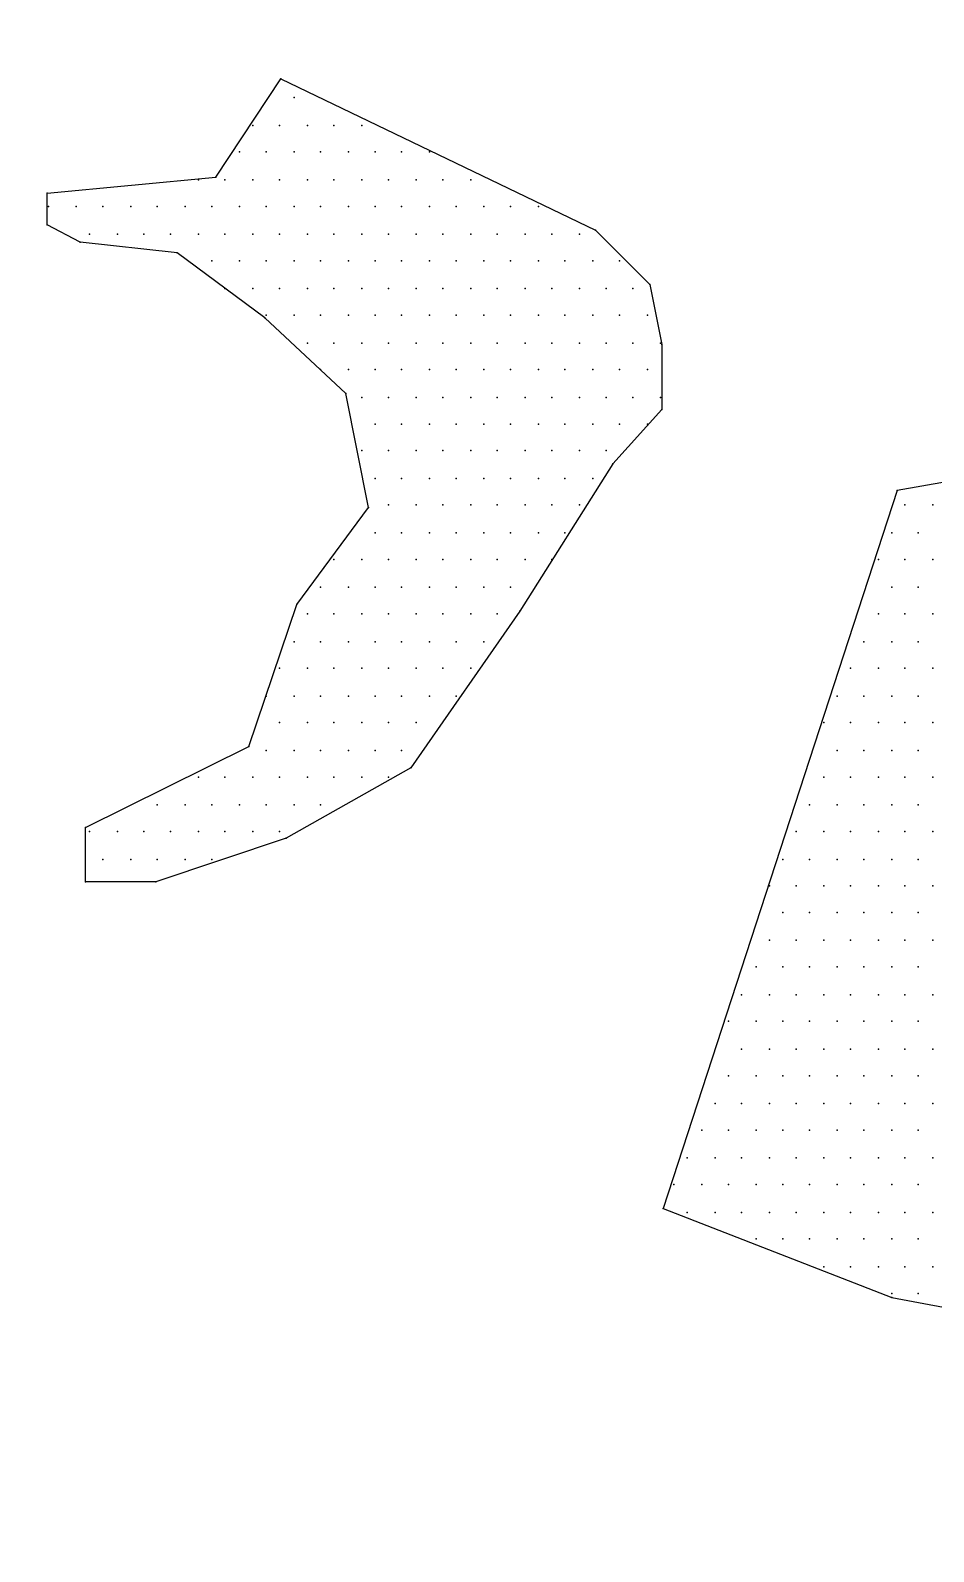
# Model space of a CAD drawing. Extents: x 204392 to 206166, y 706239 to 707835.
# Drawn here: x 204784.08 to 204791.26, y 707749.63 to 707761.73 of the extents above; entities that cross this region are included whole.
import ezdxf

# ---------------------------------------------------------------- set-up
doc = ezdxf.new("R2010")
doc.units = 0
doc.header["$LTSCALE"] = 7
doc.header["$MEASUREMENT"] = 0
doc.layers.add('FNCP001', color=2, linetype='Continuous')
doc.layers.add('KOTERET', color=1, linetype='Continuous')

# ---------------------------------------------------------------- blocks, each defined once
blk = doc.blocks.new('elips')
at = {"layer": 'KOTERET', "color": 1, "linetype": 'Continuous'}
for points in [[(183499.1831, 676929.4187, 0.06433), (183486.4417, 676932.9339, 0.055067), (183475.12, 676933.2717, 0.081051), (183461.7451, 676930.5218, 0.05642), (183453.2737, 676926.1409, 0.170965), (183446.7604, 676918.5457, 0.076819), (183445.7682, 676914.0539, 0.118306), (183447.3569, 676907.2082, 0.129737), (183452.4345, 676901.4391, 0.070189), (183462.3732, 676896.2032, 0.047922), (183469.826, 676894.3083, 0.049022), (183480.4932, 676893.543, 0.072792), (183496.0954, 676896.2454, 0.1248), (183506.3456, 676901.8508, 0.103709), (183511.9774, 676909.8156, 0.036886), (183512.3891, 676911.5627, 0.106536), (183512.1041, 676916.6878, 0.106243), (183507.037, 676924.4255, 0.106919), (183499.1831, 676929.4187)], [(183470.016, 676895.4537, 0.049045), (183480.4615, 676894.7042, 0.072972), (183495.7682, 676897.3644, 0.125195), (183505.5539, 676902.7006, 0.103069), (183510.8901, 676910.222, 0.035565), (183511.2437, 676911.7474, 0.105225), (183511.0009, 676916.3288, 0.105504), (183506.2242, 676923.6021, 0.107235), (183498.7609, 676928.3419, 0.064474), (183486.278, 676931.7833, 0.055181), (183475.1886, 676932.1158, 0.081162), (183462.1621, 676929.4398, 0.05669), (183453.886, 676925.1539, 0.171614), (183447.8425, 676918.1287, 0.076301), (183446.9293, 676914.0117, 0.117637), (183448.3967, 676907.7307, 0.130118), (183453.0995, 676902.3945, 0.070334), (183462.7691, 676897.2958, 0.047983), (183470.016, 676895.4537)]]:
    blk.add_lwpolyline(points, format="xyb", dxfattribs=at)
at = {"layer": 'KOTERET', "color": 2, "linetype": 'Continuous'}
for points in [[(183498.3281, 676925.6131), (183498.5867, 676926.0037)], [(183498.5867, 676926.0037), (183499.8376, 676925.402)], [(183498.6395, 676925.9298), (183498.6395, 676925.9298)], [(183498.4759, 676925.819), (183498.4759, 676925.819)], [(183498.5814, 676925.819), (183498.5814, 676925.819)], [(183498.6923, 676925.819), (183498.6923, 676925.819)], [(183498.7978, 676925.819), (183498.7978, 676925.819)], [(183498.9087, 676925.819), (183498.9087, 676925.819)], [(183498.4231, 676925.7134), (183498.4231, 676925.7134)], [(183498.5286, 676925.7134), (183498.5286, 676925.7134)], [(183498.6395, 676925.7134), (183498.6395, 676925.7134)], [(183498.7451, 676925.7134), (183498.7451, 676925.7134)], [(183498.8559, 676925.7134), (183498.8559, 676925.7134)], [(183498.9615, 676925.7134), (183498.9615, 676925.7134)], [(183499.067, 676925.7134), (183499.067, 676925.7134)], [(183499.1779, 676925.7134), (183499.1779, 676925.7134)], [(183497.6578, 676925.5498), (183498.3281, 676925.6131)], [(183498.2595, 676925.6026), (183498.2595, 676925.6026)], [(183498.365, 676925.6026), (183498.365, 676925.6026)], [(183498.4759, 676925.6026), (183498.4759, 676925.6026)], [(183498.5814, 676925.6026), (183498.5814, 676925.6026)], [(183498.6923, 676925.6026), (183498.6923, 676925.6026)], [(183498.7978, 676925.6026), (183498.7978, 676925.6026)], [(183498.9087, 676925.6026), (183498.9087, 676925.6026)], [(183499.0142, 676925.6026), (183499.0142, 676925.6026)], [(183499.1251, 676925.6026), (183499.1251, 676925.6026)], [(183499.2306, 676925.6026), (183499.2306, 676925.6026)], [(183499.3415, 676925.6026), (183499.3415, 676925.6026)], [(183497.6578, 676925.4231), (183497.6578, 676925.5498)], [(183497.663, 676925.497), (183497.663, 676925.497)], [(183497.7739, 676925.497), (183497.7739, 676925.497)], [(183497.8794, 676925.497), (183497.8794, 676925.497)], [(183497.9903, 676925.497), (183497.9903, 676925.497)], [(183498.0958, 676925.497), (183498.0958, 676925.497)], [(183498.2067, 676925.497), (183498.2067, 676925.497)], [(183498.3122, 676925.497), (183498.3122, 676925.497)], [(183498.4231, 676925.497), (183498.4231, 676925.497)], [(183498.5286, 676925.497), (183498.5286, 676925.497)], [(183498.6395, 676925.497), (183498.6395, 676925.497)], [(183498.7451, 676925.497), (183498.7451, 676925.497)], [(183498.8559, 676925.497), (183498.8559, 676925.497)], [(183498.9615, 676925.497), (183498.9615, 676925.497)], [(183499.067, 676925.497), (183499.067, 676925.497)], [(183499.1779, 676925.497), (183499.1779, 676925.497)], [(183499.2834, 676925.497), (183499.2834, 676925.497)], [(183499.3943, 676925.497), (183499.3943, 676925.497)], [(183499.4998, 676925.497), (183499.4998, 676925.497)], [(183499.6107, 676925.497), (183499.6107, 676925.497)], [(183497.7897, 676925.3545), (183497.6578, 676925.4231)], [(183498.175, 676925.3123), (183497.7897, 676925.3545)], [(183497.8267, 676925.3862), (183497.8267, 676925.3862)], [(183497.9375, 676925.3862), (183497.9375, 676925.3862)], [(183498.0431, 676925.3862), (183498.0431, 676925.3862)], [(183498.1486, 676925.3862), (183498.1486, 676925.3862)], [(183498.2595, 676925.3862), (183498.2595, 676925.3862)], [(183498.365, 676925.3862), (183498.365, 676925.3862)], [(183498.4759, 676925.3862), (183498.4759, 676925.3862)], [(183498.5814, 676925.3862), (183498.5814, 676925.3862)], [(183498.6923, 676925.3862), (183498.6923, 676925.3862)], [(183498.7978, 676925.3862), (183498.7978, 676925.3862)], [(183498.9087, 676925.3862), (183498.9087, 676925.3862)], [(183499.0142, 676925.3862), (183499.0142, 676925.3862)], [(183499.1251, 676925.3862), (183499.1251, 676925.3862)], [(183499.2306, 676925.3862), (183499.2306, 676925.3862)], [(183499.3415, 676925.3862), (183499.3415, 676925.3862)], [(183499.447, 676925.3862), (183499.447, 676925.3862)], [(183499.5579, 676925.3862), (183499.5579, 676925.3862)], [(183499.6635, 676925.3862), (183499.6635, 676925.3862)], [(183499.7743, 676925.3862), (183499.7743, 676925.3862)], [(183499.8376, 676925.402), (183500.054, 676925.1856)], [(183498.5234, 676925.0536), (183498.175, 676925.3123)], [(183498.3122, 676925.2806), (183498.3122, 676925.2806)], [(183498.4231, 676925.2806), (183498.4231, 676925.2806)], [(183498.5286, 676925.2806), (183498.5286, 676925.2806)], [(183498.6395, 676925.2806), (183498.6395, 676925.2806)], [(183498.7451, 676925.2806), (183498.7451, 676925.2806)], [(183498.8559, 676925.2806), (183498.8559, 676925.2806)], [(183498.9615, 676925.2806), (183498.9615, 676925.2806)], [(183499.067, 676925.2806), (183499.067, 676925.2806)], [(183499.1779, 676925.2806), (183499.1779, 676925.2806)], [(183499.2834, 676925.2806), (183499.2834, 676925.2806)], [(183499.3943, 676925.2806), (183499.3943, 676925.2806)], [(183499.4998, 676925.2806), (183499.4998, 676925.2806)], [(183499.6107, 676925.2806), (183499.6107, 676925.2806)], [(183499.7162, 676925.2806), (183499.7162, 676925.2806)], [(183499.8271, 676925.2806), (183499.8271, 676925.2806)], [(183499.9326, 676925.2806), (183499.9326, 676925.2806)], [(183498.365, 676925.1698), (183498.365, 676925.1698)], [(183498.4759, 676925.1698), (183498.4759, 676925.1698)], [(183498.5814, 676925.1698), (183498.5814, 676925.1698)], [(183498.6923, 676925.1698), (183498.6923, 676925.1698)], [(183498.7978, 676925.1698), (183498.7978, 676925.1698)], [(183498.9087, 676925.1698), (183498.9087, 676925.1698)], [(183499.0142, 676925.1698), (183499.0142, 676925.1698)], [(183499.1251, 676925.1698), (183499.1251, 676925.1698)], [(183499.2306, 676925.1698), (183499.2306, 676925.1698)], [(183499.3415, 676925.1698), (183499.3415, 676925.1698)], [(183499.447, 676925.1698), (183499.447, 676925.1698)], [(183499.5579, 676925.1698), (183499.5579, 676925.1698)], [(183499.6635, 676925.1698), (183499.6635, 676925.1698)], [(183499.7743, 676925.1698), (183499.7743, 676925.1698)], [(183499.8799, 676925.1698), (183499.8799, 676925.1698)], [(183499.9854, 676925.1698), (183499.9854, 676925.1698)], [(183500.054, 676925.1856), (183500.1015, 676924.9481)], [(183498.8453, 676924.7528), (183498.5234, 676925.0536)], [(183498.5286, 676925.0642), (183498.5286, 676925.0642)], [(183498.6395, 676925.0642), (183498.6395, 676925.0642)], [(183498.7451, 676925.0642), (183498.7451, 676925.0642)], [(183498.8559, 676925.0642), (183498.8559, 676925.0642)], [(183498.9615, 676925.0642), (183498.9615, 676925.0642)], [(183499.067, 676925.0642), (183499.067, 676925.0642)], [(183499.1779, 676925.0642), (183499.1779, 676925.0642)], [(183499.2834, 676925.0642), (183499.2834, 676925.0642)], [(183499.3943, 676925.0642), (183499.3943, 676925.0642)], [(183499.4998, 676925.0642), (183499.4998, 676925.0642)], [(183499.6107, 676925.0642), (183499.6107, 676925.0642)], [(183499.7162, 676925.0642), (183499.7162, 676925.0642)], [(183499.8271, 676925.0642), (183499.8271, 676925.0642)], [(183499.9326, 676925.0642), (183499.9326, 676925.0642)], [(183500.0435, 676925.0642), (183500.0435, 676925.0642)], [(183498.6923, 676924.9534), (183498.6923, 676924.9534)], [(183498.7978, 676924.9534), (183498.7978, 676924.9534)], [(183498.9087, 676924.9534), (183498.9087, 676924.9534)], [(183499.0142, 676924.9534), (183499.0142, 676924.9534)], [(183499.1251, 676924.9534), (183499.1251, 676924.9534)], [(183499.2306, 676924.9534), (183499.2306, 676924.9534)], [(183499.3415, 676924.9534), (183499.3415, 676924.9534)], [(183499.447, 676924.9534), (183499.447, 676924.9534)], [(183499.5579, 676924.9534), (183499.5579, 676924.9534)], [(183499.6635, 676924.9534), (183499.6635, 676924.9534)], [(183499.7743, 676924.9534), (183499.7743, 676924.9534)], [(183499.8799, 676924.9534), (183499.8799, 676924.9534)], [(183499.9854, 676924.9534), (183499.9854, 676924.9534)], [(183500.0963, 676924.9534), (183500.0963, 676924.9534)], [(183500.1015, 676924.9481), (183500.1015, 676924.6894)], [(183498.7451, 676924.8478), (183498.7451, 676924.8478)], [(183498.8559, 676924.8478), (183498.8559, 676924.8478)], [(183498.9615, 676924.8478), (183498.9615, 676924.8478)], [(183499.067, 676924.8478), (183499.067, 676924.8478)], [(183499.1779, 676924.8478), (183499.1779, 676924.8478)], [(183499.2834, 676924.8478), (183499.2834, 676924.8478)], [(183499.3943, 676924.8478), (183499.3943, 676924.8478)], [(183499.4998, 676924.8478), (183499.4998, 676924.8478)], [(183499.6107, 676924.8478), (183499.6107, 676924.8478)], [(183499.7162, 676924.8478), (183499.7162, 676924.8478)], [(183499.8271, 676924.8478), (183499.8271, 676924.8478)], [(183499.9326, 676924.8478), (183499.9326, 676924.8478)], [(183500.0435, 676924.8478), (183500.0435, 676924.8478)], [(183498.9351, 676924.2989), (183498.8453, 676924.7528)], [(183498.9087, 676924.7369), (183498.9087, 676924.7369)], [(183499.0142, 676924.7369), (183499.0142, 676924.7369)], [(183499.1251, 676924.7369), (183499.1251, 676924.7369)], [(183499.2306, 676924.7369), (183499.2306, 676924.7369)], [(183499.3415, 676924.7369), (183499.3415, 676924.7369)], [(183499.447, 676924.7369), (183499.447, 676924.7369)], [(183499.5579, 676924.7369), (183499.5579, 676924.7369)], [(183499.6635, 676924.7369), (183499.6635, 676924.7369)], [(183499.7743, 676924.7369), (183499.7743, 676924.7369)], [(183499.8799, 676924.7369), (183499.8799, 676924.7369)], [(183500.1015, 676924.6894), (183499.9062, 676924.473)], [(183499.9854, 676924.7369), (183499.9854, 676924.7369)], [(183500.0963, 676924.7369), (183500.0963, 676924.7369)], [(183498.9615, 676924.6314), (183498.9615, 676924.6314)], [(183499.067, 676924.6314), (183499.067, 676924.6314)], [(183499.1779, 676924.6314), (183499.1779, 676924.6314)], [(183499.2834, 676924.6314), (183499.2834, 676924.6314)], [(183499.3943, 676924.6314), (183499.3943, 676924.6314)], [(183499.4998, 676924.6314), (183499.4998, 676924.6314)], [(183499.6107, 676924.6314), (183499.6107, 676924.6314)], [(183499.7162, 676924.6314), (183499.7162, 676924.6314)], [(183499.8271, 676924.6314), (183499.8271, 676924.6314)], [(183499.9326, 676924.6314), (183499.9326, 676924.6314)], [(183500.0435, 676924.6314), (183500.0435, 676924.6314)], [(183502.2128, 676924.5733), (183501.0358, 676924.3675)], [(183498.9087, 676924.5258), (183498.9087, 676924.5258)], [(183499.0142, 676924.5258), (183499.0142, 676924.5258)], [(183499.1251, 676924.5258), (183499.1251, 676924.5258)], [(183499.2306, 676924.5258), (183499.2306, 676924.5258)], [(183499.3415, 676924.5258), (183499.3415, 676924.5258)], [(183499.447, 676924.5258), (183499.447, 676924.5258)], [(183499.5579, 676924.5258), (183499.5579, 676924.5258)], [(183499.6635, 676924.5258), (183499.6635, 676924.5258)], [(183499.7743, 676924.5258), (183499.7743, 676924.5258)], [(183499.8799, 676924.5258), (183499.8799, 676924.5258)], [(183499.9062, 676924.473), (183499.5368, 676923.8872)], [(183498.9615, 676924.415), (183498.9615, 676924.415)], [(183499.067, 676924.415), (183499.067, 676924.415)], [(183499.1779, 676924.415), (183499.1779, 676924.415)], [(183499.2834, 676924.415), (183499.2834, 676924.415)], [(183499.3943, 676924.415), (183499.3943, 676924.415)], [(183499.4998, 676924.415), (183499.4998, 676924.415)], [(183499.6107, 676924.415), (183499.6107, 676924.415)], [(183499.7162, 676924.415), (183499.7162, 676924.415)], [(183499.8271, 676924.415), (183499.8271, 676924.415)], [(183501.0358, 676924.3675), (183500.1068, 676921.512)], [(183498.65, 676923.9136), (183498.9351, 676924.2989)], [(183499.0142, 676924.3094), (183499.0142, 676924.3094)], [(183499.1251, 676924.3094), (183499.1251, 676924.3094)], [(183499.2306, 676924.3094), (183499.2306, 676924.3094)], [(183499.3415, 676924.3094), (183499.3415, 676924.3094)], [(183499.447, 676924.3094), (183499.447, 676924.3094)], [(183499.5579, 676924.3094), (183499.5579, 676924.3094)], [(183499.6635, 676924.3094), (183499.6635, 676924.3094)], [(183499.7743, 676924.3094), (183499.7743, 676924.3094)], [(183501.0674, 676924.3094), (183501.0674, 676924.3094)], [(183501.1783, 676924.3094), (183501.1783, 676924.3094)], [(183498.9615, 676924.1986), (183498.9615, 676924.1986)], [(183499.067, 676924.1986), (183499.067, 676924.1986)], [(183499.1779, 676924.1986), (183499.1779, 676924.1986)], [(183499.2834, 676924.1986), (183499.2834, 676924.1986)], [(183499.3943, 676924.1986), (183499.3943, 676924.1986)], [(183499.4998, 676924.1986), (183499.4998, 676924.1986)], [(183499.6107, 676924.1986), (183499.6107, 676924.1986)], [(183499.7162, 676924.1986), (183499.7162, 676924.1986)], [(183501.0147, 676924.1986), (183501.0147, 676924.1986)], [(183501.1202, 676924.1986), (183501.1202, 676924.1986)], [(183498.7978, 676924.093), (183498.7978, 676924.093)], [(183498.9087, 676924.093), (183498.9087, 676924.093)], [(183499.0142, 676924.093), (183499.0142, 676924.093)], [(183499.1251, 676924.093), (183499.1251, 676924.093)], [(183499.2306, 676924.093), (183499.2306, 676924.093)], [(183499.3415, 676924.093), (183499.3415, 676924.093)], [(183499.447, 676924.093), (183499.447, 676924.093)], [(183499.5579, 676924.093), (183499.5579, 676924.093)], [(183499.6635, 676924.093), (183499.6635, 676924.093)], [(183500.9619, 676924.093), (183500.9619, 676924.093)], [(183501.0674, 676924.093), (183501.0674, 676924.093)], [(183501.1783, 676924.093), (183501.1783, 676924.093)], [(183498.7451, 676923.9822), (183498.7451, 676923.9822)], [(183498.8559, 676923.9822), (183498.8559, 676923.9822)], [(183498.9615, 676923.9822), (183498.9615, 676923.9822)], [(183499.067, 676923.9822), (183499.067, 676923.9822)], [(183499.1779, 676923.9822), (183499.1779, 676923.9822)], [(183499.2834, 676923.9822), (183499.2834, 676923.9822)], [(183499.3943, 676923.9822), (183499.3943, 676923.9822)], [(183499.4998, 676923.9822), (183499.4998, 676923.9822)], [(183501.0147, 676923.9822), (183501.0147, 676923.9822)], [(183501.1202, 676923.9822), (183501.1202, 676923.9822)], [(183498.46, 676923.3488), (183498.65, 676923.9136)], [(183498.6923, 676923.8766), (183498.6923, 676923.8766)], [(183498.7978, 676923.8766), (183498.7978, 676923.8766)], [(183498.9087, 676923.8766), (183498.9087, 676923.8766)], [(183499.0142, 676923.8766), (183499.0142, 676923.8766)], [(183499.5368, 676923.8872), (183499.104, 676923.2643)], [(183499.1251, 676923.8766), (183499.1251, 676923.8766)], [(183499.2306, 676923.8766), (183499.2306, 676923.8766)], [(183499.3415, 676923.8766), (183499.3415, 676923.8766)], [(183499.447, 676923.8766), (183499.447, 676923.8766)], [(183500.9619, 676923.8766), (183500.9619, 676923.8766)], [(183501.0674, 676923.8766), (183501.0674, 676923.8766)], [(183501.1783, 676923.8766), (183501.1783, 676923.8766)], [(183498.6395, 676923.7658), (183498.6395, 676923.7658)], [(183498.7451, 676923.7658), (183498.7451, 676923.7658)], [(183498.8559, 676923.7658), (183498.8559, 676923.7658)], [(183498.9615, 676923.7658), (183498.9615, 676923.7658)], [(183499.067, 676923.7658), (183499.067, 676923.7658)], [(183499.1779, 676923.7658), (183499.1779, 676923.7658)], [(183499.2834, 676923.7658), (183499.2834, 676923.7658)], [(183499.3943, 676923.7658), (183499.3943, 676923.7658)], [(183500.9038, 676923.7658), (183500.9038, 676923.7658)], [(183501.0147, 676923.7658), (183501.0147, 676923.7658)], [(183501.1202, 676923.7658), (183501.1202, 676923.7658)], [(183498.5814, 676923.6602), (183498.5814, 676923.6602)], [(183498.6923, 676923.6602), (183498.6923, 676923.6602)], [(183498.7978, 676923.6602), (183498.7978, 676923.6602)], [(183498.9087, 676923.6602), (183498.9087, 676923.6602)], [(183499.0142, 676923.6602), (183499.0142, 676923.6602)], [(183499.1251, 676923.6602), (183499.1251, 676923.6602)], [(183499.2306, 676923.6602), (183499.2306, 676923.6602)], [(183499.3415, 676923.6602), (183499.3415, 676923.6602)], [(183500.851, 676923.6602), (183500.851, 676923.6602)], [(183500.9619, 676923.6602), (183500.9619, 676923.6602)], [(183501.0674, 676923.6602), (183501.0674, 676923.6602)], [(183501.1783, 676923.6602), (183501.1783, 676923.6602)], [(183498.5286, 676923.5494), (183498.5286, 676923.5494)], [(183498.6395, 676923.5494), (183498.6395, 676923.5494)], [(183498.7451, 676923.5494), (183498.7451, 676923.5494)], [(183498.8559, 676923.5494), (183498.8559, 676923.5494)], [(183498.9615, 676923.5494), (183498.9615, 676923.5494)], [(183499.067, 676923.5494), (183499.067, 676923.5494)], [(183499.1779, 676923.5494), (183499.1779, 676923.5494)], [(183499.2834, 676923.5494), (183499.2834, 676923.5494)], [(183500.7983, 676923.5494), (183500.7983, 676923.5494)], [(183500.9038, 676923.5494), (183500.9038, 676923.5494)], [(183501.0147, 676923.5494), (183501.0147, 676923.5494)], [(183501.1202, 676923.5494), (183501.1202, 676923.5494)], [(183498.5814, 676923.4438), (183498.5814, 676923.4438)], [(183498.6923, 676923.4438), (183498.6923, 676923.4438)], [(183498.7978, 676923.4438), (183498.7978, 676923.4438)], [(183498.9087, 676923.4438), (183498.9087, 676923.4438)], [(183499.0142, 676923.4438), (183499.0142, 676923.4438)], [(183499.1251, 676923.4438), (183499.1251, 676923.4438)], [(183500.7455, 676923.4438), (183500.7455, 676923.4438)], [(183500.851, 676923.4438), (183500.851, 676923.4438)], [(183500.9619, 676923.4438), (183500.9619, 676923.4438)], [(183501.0674, 676923.4438), (183501.0674, 676923.4438)], [(183501.1783, 676923.4438), (183501.1783, 676923.4438)], [(183497.8108, 676923.0268), (183498.46, 676923.3488)], [(183498.5286, 676923.333), (183498.5286, 676923.333)], [(183498.6395, 676923.333), (183498.6395, 676923.333)], [(183498.7451, 676923.333), (183498.7451, 676923.333)], [(183498.8559, 676923.333), (183498.8559, 676923.333)], [(183498.9615, 676923.333), (183498.9615, 676923.333)], [(183499.067, 676923.333), (183499.067, 676923.333)], [(183500.7983, 676923.333), (183500.7983, 676923.333)], [(183500.9038, 676923.333), (183500.9038, 676923.333)], [(183501.0147, 676923.333), (183501.0147, 676923.333)], [(183501.1202, 676923.333), (183501.1202, 676923.333)], [(183499.104, 676923.2643), (183498.6078, 676922.9846)], [(183498.2595, 676923.2274), (183498.2595, 676923.2274)], [(183498.365, 676923.2274), (183498.365, 676923.2274)], [(183498.4759, 676923.2274), (183498.4759, 676923.2274)], [(183498.5814, 676923.2274), (183498.5814, 676923.2274)], [(183498.6923, 676923.2274), (183498.6923, 676923.2274)], [(183498.7978, 676923.2274), (183498.7978, 676923.2274)], [(183498.9087, 676923.2274), (183498.9087, 676923.2274)], [(183499.0142, 676923.2274), (183499.0142, 676923.2274)], [(183500.7455, 676923.2274), (183500.7455, 676923.2274)], [(183500.851, 676923.2274), (183500.851, 676923.2274)], [(183500.9619, 676923.2274), (183500.9619, 676923.2274)], [(183501.0674, 676923.2274), (183501.0674, 676923.2274)], [(183501.1783, 676923.2274), (183501.1783, 676923.2274)], [(183498.0958, 676923.1166), (183498.0958, 676923.1166)], [(183498.2067, 676923.1166), (183498.2067, 676923.1166)], [(183498.3122, 676923.1166), (183498.3122, 676923.1166)], [(183498.4231, 676923.1166), (183498.4231, 676923.1166)], [(183498.5286, 676923.1166), (183498.5286, 676923.1166)], [(183498.6395, 676923.1166), (183498.6395, 676923.1166)], [(183498.7451, 676923.1166), (183498.7451, 676923.1166)], [(183500.6874, 676923.1166), (183500.6874, 676923.1166)], [(183500.7983, 676923.1166), (183500.7983, 676923.1166)], [(183500.9038, 676923.1166), (183500.9038, 676923.1166)], [(183501.0147, 676923.1166), (183501.0147, 676923.1166)], [(183501.1202, 676923.1166), (183501.1202, 676923.1166)], [(183497.8108, 676922.8104), (183497.8108, 676923.0268)], [(183497.8267, 676923.011), (183497.8267, 676923.011)], [(183497.9375, 676923.011), (183497.9375, 676923.011)], [(183498.0431, 676923.011), (183498.0431, 676923.011)], [(183498.1486, 676923.011), (183498.1486, 676923.011)], [(183498.2595, 676923.011), (183498.2595, 676923.011)], [(183498.365, 676923.011), (183498.365, 676923.011)], [(183498.4759, 676923.011), (183498.4759, 676923.011)], [(183498.5814, 676923.011), (183498.5814, 676923.011)], [(183500.6346, 676923.011), (183500.6346, 676923.011)], [(183500.7455, 676923.011), (183500.7455, 676923.011)], [(183500.851, 676923.011), (183500.851, 676923.011)], [(183500.9619, 676923.011), (183500.9619, 676923.011)], [(183501.0674, 676923.011), (183501.0674, 676923.011)], [(183501.1783, 676923.011), (183501.1783, 676923.011)], [(183498.6078, 676922.9846), (183498.0906, 676922.8104)], [(183497.8794, 676922.9001), (183497.8794, 676922.9001)], [(183497.9903, 676922.9001), (183497.9903, 676922.9001)], [(183498.0958, 676922.9001), (183498.0958, 676922.9001)], [(183498.2067, 676922.9001), (183498.2067, 676922.9001)], [(183498.3122, 676922.9001), (183498.3122, 676922.9001)], [(183500.5819, 676922.9001), (183500.5819, 676922.9001)], [(183500.6874, 676922.9001), (183500.6874, 676922.9001)], [(183500.7983, 676922.9001), (183500.7983, 676922.9001)], [(183500.9038, 676922.9001), (183500.9038, 676922.9001)], [(183501.0147, 676922.9001), (183501.0147, 676922.9001)], [(183501.1202, 676922.9001), (183501.1202, 676922.9001)], [(183498.0906, 676922.8104), (183497.8108, 676922.8104)], [(183500.5291, 676922.7946), (183500.5291, 676922.7946)], [(183500.6346, 676922.7946), (183500.6346, 676922.7946)], [(183500.7455, 676922.7946), (183500.7455, 676922.7946)], [(183500.851, 676922.7946), (183500.851, 676922.7946)], [(183500.9619, 676922.7946), (183500.9619, 676922.7946)], [(183501.0674, 676922.7946), (183501.0674, 676922.7946)], [(183501.1783, 676922.7946), (183501.1783, 676922.7946)], [(183500.5819, 676922.689), (183500.5819, 676922.689)], [(183500.6874, 676922.689), (183500.6874, 676922.689)], [(183500.7983, 676922.689), (183500.7983, 676922.689)], [(183500.9038, 676922.689), (183500.9038, 676922.689)], [(183501.0147, 676922.689), (183501.0147, 676922.689)], [(183501.1202, 676922.689), (183501.1202, 676922.689)], [(183500.5291, 676922.5782), (183500.5291, 676922.5782)], [(183500.6346, 676922.5782), (183500.6346, 676922.5782)], [(183500.7455, 676922.5782), (183500.7455, 676922.5782)], [(183500.851, 676922.5782), (183500.851, 676922.5782)], [(183500.9619, 676922.5782), (183500.9619, 676922.5782)], [(183501.0674, 676922.5782), (183501.0674, 676922.5782)], [(183501.1783, 676922.5782), (183501.1783, 676922.5782)], [(183500.4763, 676922.4726), (183500.4763, 676922.4726)], [(183500.5819, 676922.4726), (183500.5819, 676922.4726)], [(183500.6874, 676922.4726), (183500.6874, 676922.4726)], [(183500.7983, 676922.4726), (183500.7983, 676922.4726)], [(183500.9038, 676922.4726), (183500.9038, 676922.4726)], [(183501.0147, 676922.4726), (183501.0147, 676922.4726)], [(183501.1202, 676922.4726), (183501.1202, 676922.4726)], [(183500.4182, 676922.3618), (183500.4182, 676922.3618)], [(183500.5291, 676922.3618), (183500.5291, 676922.3618)], [(183500.6346, 676922.3618), (183500.6346, 676922.3618)], [(183500.7455, 676922.3618), (183500.7455, 676922.3618)], [(183500.851, 676922.3618), (183500.851, 676922.3618)], [(183500.9619, 676922.3618), (183500.9619, 676922.3618)], [(183501.0674, 676922.3618), (183501.0674, 676922.3618)], [(183501.1783, 676922.3618), (183501.1783, 676922.3618)], [(183500.3654, 676922.2562), (183500.3654, 676922.2562)], [(183500.4763, 676922.2562), (183500.4763, 676922.2562)], [(183500.5819, 676922.2562), (183500.5819, 676922.2562)], [(183500.6874, 676922.2562), (183500.6874, 676922.2562)], [(183500.7983, 676922.2562), (183500.7983, 676922.2562)], [(183500.9038, 676922.2562), (183500.9038, 676922.2562)], [(183501.0147, 676922.2562), (183501.0147, 676922.2562)], [(183501.1202, 676922.2562), (183501.1202, 676922.2562)], [(183500.4182, 676922.1454), (183500.4182, 676922.1454)], [(183500.5291, 676922.1454), (183500.5291, 676922.1454)], [(183500.6346, 676922.1454), (183500.6346, 676922.1454)], [(183500.7455, 676922.1454), (183500.7455, 676922.1454)], [(183500.851, 676922.1454), (183500.851, 676922.1454)], [(183500.9619, 676922.1454), (183500.9619, 676922.1454)], [(183501.0674, 676922.1454), (183501.0674, 676922.1454)], [(183501.1783, 676922.1454), (183501.1783, 676922.1454)], [(183500.3654, 676922.0398), (183500.3654, 676922.0398)], [(183500.4763, 676922.0398), (183500.4763, 676922.0398)], [(183500.5819, 676922.0398), (183500.5819, 676922.0398)], [(183500.6874, 676922.0398), (183500.6874, 676922.0398)], [(183500.7983, 676922.0398), (183500.7983, 676922.0398)], [(183500.9038, 676922.0398), (183500.9038, 676922.0398)], [(183501.0147, 676922.0398), (183501.0147, 676922.0398)], [(183501.1202, 676922.0398), (183501.1202, 676922.0398)], [(183500.3127, 676921.929), (183500.3127, 676921.929)], [(183500.4182, 676921.929), (183500.4182, 676921.929)], [(183500.5291, 676921.929), (183500.5291, 676921.929)], [(183500.6346, 676921.929), (183500.6346, 676921.929)], [(183500.7455, 676921.929), (183500.7455, 676921.929)], [(183500.851, 676921.929), (183500.851, 676921.929)], [(183500.9619, 676921.929), (183500.9619, 676921.929)], [(183501.0674, 676921.929), (183501.0674, 676921.929)], [(183501.1783, 676921.929), (183501.1783, 676921.929)], [(183500.2599, 676921.8234), (183500.2599, 676921.8234)], [(183500.3654, 676921.8234), (183500.3654, 676921.8234)], [(183500.4763, 676921.8234), (183500.4763, 676921.8234)], [(183500.5819, 676921.8234), (183500.5819, 676921.8234)], [(183500.6874, 676921.8234), (183500.6874, 676921.8234)], [(183500.7983, 676921.8234), (183500.7983, 676921.8234)], [(183500.9038, 676921.8234), (183500.9038, 676921.8234)], [(183501.0147, 676921.8234), (183501.0147, 676921.8234)], [(183501.1202, 676921.8234), (183501.1202, 676921.8234)], [(183500.2018, 676921.7126), (183500.2018, 676921.7126)], [(183500.3127, 676921.7126), (183500.3127, 676921.7126)], [(183500.4182, 676921.7126), (183500.4182, 676921.7126)], [(183500.5291, 676921.7126), (183500.5291, 676921.7126)], [(183500.6346, 676921.7126), (183500.6346, 676921.7126)], [(183500.7455, 676921.7126), (183500.7455, 676921.7126)], [(183500.851, 676921.7126), (183500.851, 676921.7126)], [(183500.9619, 676921.7126), (183500.9619, 676921.7126)], [(183501.0674, 676921.7126), (183501.0674, 676921.7126)], [(183501.1783, 676921.7126), (183501.1783, 676921.7126)], [(183500.149, 676921.607), (183500.149, 676921.607)], [(183500.2599, 676921.607), (183500.2599, 676921.607)], [(183500.3654, 676921.607), (183500.3654, 676921.607)], [(183500.4763, 676921.607), (183500.4763, 676921.607)], [(183500.5819, 676921.607), (183500.5819, 676921.607)], [(183500.6874, 676921.607), (183500.6874, 676921.607)], [(183500.7983, 676921.607), (183500.7983, 676921.607)], [(183500.9038, 676921.607), (183500.9038, 676921.607)], [(183501.0147, 676921.607), (183501.0147, 676921.607)], [(183501.1202, 676921.607), (183501.1202, 676921.607)], [(183500.1068, 676921.512), (183501.0147, 676921.1584)], [(183500.2018, 676921.4962), (183500.2018, 676921.4962)], [(183500.3127, 676921.4962), (183500.3127, 676921.4962)], [(183500.4182, 676921.4962), (183500.4182, 676921.4962)], [(183500.5291, 676921.4962), (183500.5291, 676921.4962)], [(183500.6346, 676921.4962), (183500.6346, 676921.4962)], [(183500.7455, 676921.4962), (183500.7455, 676921.4962)], [(183500.851, 676921.4962), (183500.851, 676921.4962)], [(183500.9619, 676921.4962), (183500.9619, 676921.4962)], [(183501.0674, 676921.4962), (183501.0674, 676921.4962)], [(183501.1783, 676921.4962), (183501.1783, 676921.4962)], [(183500.4763, 676921.3906), (183500.4763, 676921.3906)], [(183500.5819, 676921.3906), (183500.5819, 676921.3906)], [(183500.6874, 676921.3906), (183500.6874, 676921.3906)], [(183500.7983, 676921.3906), (183500.7983, 676921.3906)], [(183500.9038, 676921.3906), (183500.9038, 676921.3906)], [(183501.0147, 676921.3906), (183501.0147, 676921.3906)], [(183501.1202, 676921.3906), (183501.1202, 676921.3906)], [(183500.7455, 676921.2798), (183500.7455, 676921.2798)], [(183500.851, 676921.2798), (183500.851, 676921.2798)], [(183500.9619, 676921.2798), (183500.9619, 676921.2798)], [(183501.0674, 676921.2798), (183501.0674, 676921.2798)], [(183501.1783, 676921.2798), (183501.1783, 676921.2798)], [(183501.0147, 676921.1742), (183501.0147, 676921.1742)], [(183501.1202, 676921.1742), (183501.1202, 676921.1742)], [(183501.0147, 676921.1584), (183501.6586, 676921.037)]]:
    blk.add_lwpolyline(points, dxfattribs=at)
at = {"layer": 'KOTERET', "color": 1}
for p in [(183498.5867, 676926.0037), (183498.5867, 676926.0037), (183498.6395, 676925.9298), (183498.6395, 676925.9298), (183498.4759, 676925.819), (183498.4759, 676925.819), (183498.5814, 676925.819), (183498.5814, 676925.819), (183498.6923, 676925.819), (183498.6923, 676925.819), (183498.7978, 676925.819), (183498.7978, 676925.819), (183498.9087, 676925.819), (183498.9087, 676925.819), (183498.4231, 676925.7134), (183498.4231, 676925.7134), (183498.5286, 676925.7134), (183498.5286, 676925.7134), (183498.6395, 676925.7134), (183498.6395, 676925.7134), (183498.7451, 676925.7134), (183498.7451, 676925.7134), (183498.8559, 676925.7134), (183498.8559, 676925.7134), (183498.9615, 676925.7134), (183498.9615, 676925.7134), (183499.067, 676925.7134), (183499.067, 676925.7134), (183499.1779, 676925.7134), (183499.1779, 676925.7134), (183498.2595, 676925.6026), (183498.2595, 676925.6026), (183498.3281, 676925.6131), (183498.3281, 676925.6131), (183498.365, 676925.6026), (183498.365, 676925.6026), (183498.4759, 676925.6026), (183498.4759, 676925.6026), (183498.5814, 676925.6026), (183498.5814, 676925.6026), (183498.6923, 676925.6026), (183498.6923, 676925.6026), (183498.7978, 676925.6026), (183498.7978, 676925.6026), (183498.9087, 676925.6026), (183498.9087, 676925.6026), (183499.0142, 676925.6026), (183499.0142, 676925.6026), (183499.1251, 676925.6026), (183499.1251, 676925.6026), (183499.2306, 676925.6026), (183499.2306, 676925.6026), (183499.3415, 676925.6026), (183499.3415, 676925.6026), (183497.6578, 676925.5498), (183497.6578, 676925.5498), (183497.663, 676925.497), (183497.663, 676925.497), (183497.7739, 676925.497), (183497.7739, 676925.497), (183497.8794, 676925.497), (183497.8794, 676925.497), (183497.9903, 676925.497), (183497.9903, 676925.497), (183498.0958, 676925.497), (183498.0958, 676925.497), (183498.2067, 676925.497), (183498.2067, 676925.497), (183498.3122, 676925.497), (183498.3122, 676925.497), (183498.4231, 676925.497), (183498.4231, 676925.497), (183498.5286, 676925.497), (183498.5286, 676925.497), (183498.6395, 676925.497), (183498.6395, 676925.497), (183498.7451, 676925.497), (183498.7451, 676925.497), (183498.8559, 676925.497), (183498.8559, 676925.497), (183498.9615, 676925.497), (183498.9615, 676925.497), (183499.067, 676925.497), (183499.067, 676925.497), (183499.1779, 676925.497), (183499.1779, 676925.497), (183499.2834, 676925.497), (183499.2834, 676925.497), (183499.3943, 676925.497), (183499.3943, 676925.497), (183499.4998, 676925.497), (183499.4998, 676925.497), (183499.6107, 676925.497), (183499.6107, 676925.497), (183497.6578, 676925.4231), (183497.6578, 676925.4231), (183497.7897, 676925.3545), (183497.7897, 676925.3545), (183497.8267, 676925.3862), (183497.8267, 676925.3862), (183497.9375, 676925.3862), (183497.9375, 676925.3862), (183498.0431, 676925.3862), (183498.0431, 676925.3862), (183498.1486, 676925.3862), (183498.1486, 676925.3862), (183498.2595, 676925.3862), (183498.2595, 676925.3862), (183498.365, 676925.3862), (183498.365, 676925.3862), (183498.4759, 676925.3862), (183498.4759, 676925.3862), (183498.5814, 676925.3862), (183498.5814, 676925.3862), (183498.6923, 676925.3862), (183498.6923, 676925.3862), (183498.7978, 676925.3862), (183498.7978, 676925.3862), (183498.9087, 676925.3862), (183498.9087, 676925.3862), (183499.0142, 676925.3862), (183499.0142, 676925.3862), (183499.1251, 676925.3862), (183499.1251, 676925.3862), (183499.2306, 676925.3862), (183499.2306, 676925.3862), (183499.3415, 676925.3862), (183499.3415, 676925.3862), (183499.447, 676925.3862), (183499.447, 676925.3862), (183499.5579, 676925.3862), (183499.5579, 676925.3862), (183499.6635, 676925.3862), (183499.6635, 676925.3862), (183499.7743, 676925.3862), (183499.7743, 676925.3862), (183499.8376, 676925.402), (183499.8376, 676925.402), (183498.175, 676925.3123), (183498.175, 676925.3123), (183498.3122, 676925.2806), (183498.3122, 676925.2806), (183498.4231, 676925.2806), (183498.4231, 676925.2806), (183498.5286, 676925.2806), (183498.5286, 676925.2806), (183498.6395, 676925.2806), (183498.6395, 676925.2806), (183498.7451, 676925.2806), (183498.7451, 676925.2806), (183498.8559, 676925.2806), (183498.8559, 676925.2806), (183498.9615, 676925.2806), (183498.9615, 676925.2806), (183499.067, 676925.2806), (183499.067, 676925.2806), (183499.1779, 676925.2806), (183499.1779, 676925.2806), (183499.2834, 676925.2806), (183499.2834, 676925.2806), (183499.3943, 676925.2806), (183499.3943, 676925.2806), (183499.4998, 676925.2806), (183499.4998, 676925.2806), (183499.6107, 676925.2806), (183499.6107, 676925.2806), (183499.7162, 676925.2806), (183499.7162, 676925.2806), (183499.8271, 676925.2806), (183499.8271, 676925.2806), (183499.9326, 676925.2806), (183499.9326, 676925.2806), (183498.365, 676925.1698), (183498.365, 676925.1698), (183498.4759, 676925.1698), (183498.4759, 676925.1698), (183498.5814, 676925.1698), (183498.5814, 676925.1698), (183498.6923, 676925.1698), (183498.6923, 676925.1698), (183498.7978, 676925.1698), (183498.7978, 676925.1698), (183498.9087, 676925.1698), (183498.9087, 676925.1698), (183499.0142, 676925.1698), (183499.0142, 676925.1698), (183499.1251, 676925.1698), (183499.1251, 676925.1698), (183499.2306, 676925.1698), (183499.2306, 676925.1698), (183499.3415, 676925.1698), (183499.3415, 676925.1698), (183499.447, 676925.1698), (183499.447, 676925.1698), (183499.5579, 676925.1698), (183499.5579, 676925.1698), (183499.6635, 676925.1698), (183499.6635, 676925.1698), (183499.7743, 676925.1698), (183499.7743, 676925.1698), (183499.8799, 676925.1698), (183499.8799, 676925.1698), (183499.9854, 676925.1698), (183499.9854, 676925.1698), (183500.054, 676925.1856), (183500.054, 676925.1856), (183498.5234, 676925.0536), (183498.5234, 676925.0536), (183498.5286, 676925.0642), (183498.5286, 676925.0642), (183498.6395, 676925.0642), (183498.6395, 676925.0642), (183498.7451, 676925.0642), (183498.7451, 676925.0642), (183498.8559, 676925.0642), (183498.8559, 676925.0642), (183498.9615, 676925.0642), (183498.9615, 676925.0642), (183499.067, 676925.0642), (183499.067, 676925.0642), (183499.1779, 676925.0642), (183499.1779, 676925.0642), (183499.2834, 676925.0642), (183499.2834, 676925.0642), (183499.3943, 676925.0642), (183499.3943, 676925.0642), (183499.4998, 676925.0642), (183499.4998, 676925.0642), (183499.6107, 676925.0642), (183499.6107, 676925.0642), (183499.7162, 676925.0642), (183499.7162, 676925.0642), (183499.8271, 676925.0642), (183499.8271, 676925.0642), (183499.9326, 676925.0642), (183499.9326, 676925.0642), (183500.0435, 676925.0642), (183500.0435, 676925.0642), (183498.6923, 676924.9534), (183498.6923, 676924.9534), (183498.7978, 676924.9534), (183498.7978, 676924.9534), (183498.9087, 676924.9534), (183498.9087, 676924.9534), (183499.0142, 676924.9534), (183499.0142, 676924.9534), (183499.1251, 676924.9534), (183499.1251, 676924.9534), (183499.2306, 676924.9534), (183499.2306, 676924.9534), (183499.3415, 676924.9534), (183499.3415, 676924.9534), (183499.447, 676924.9534), (183499.447, 676924.9534), (183499.5579, 676924.9534), (183499.5579, 676924.9534), (183499.6635, 676924.9534), (183499.6635, 676924.9534), (183499.7743, 676924.9534), (183499.7743, 676924.9534), (183499.8799, 676924.9534), (183499.8799, 676924.9534), (183499.9854, 676924.9534), (183499.9854, 676924.9534), (183500.0963, 676924.9534), (183500.0963, 676924.9534), (183500.1015, 676924.9481), (183500.1015, 676924.9481), (183498.7451, 676924.8478), (183498.7451, 676924.8478), (183498.8559, 676924.8478), (183498.8559, 676924.8478), (183498.9615, 676924.8478), (183498.9615, 676924.8478), (183499.067, 676924.8478), (183499.067, 676924.8478), (183499.1779, 676924.8478), (183499.1779, 676924.8478), (183499.2834, 676924.8478), (183499.2834, 676924.8478), (183499.3943, 676924.8478), (183499.3943, 676924.8478), (183499.4998, 676924.8478), (183499.4998, 676924.8478), (183499.6107, 676924.8478), (183499.6107, 676924.8478), (183499.7162, 676924.8478), (183499.7162, 676924.8478), (183499.8271, 676924.8478), (183499.8271, 676924.8478), (183499.9326, 676924.8478), (183499.9326, 676924.8478), (183500.0435, 676924.8478), (183500.0435, 676924.8478), (183498.8453, 676924.7528), (183498.8453, 676924.7528), (183498.9087, 676924.7369), (183498.9087, 676924.7369), (183499.0142, 676924.7369), (183499.0142, 676924.7369), (183499.1251, 676924.7369), (183499.1251, 676924.7369), (183499.2306, 676924.7369), (183499.2306, 676924.7369), (183499.3415, 676924.7369), (183499.3415, 676924.7369), (183499.447, 676924.7369), (183499.447, 676924.7369), (183499.5579, 676924.7369), (183499.5579, 676924.7369), (183499.6635, 676924.7369), (183499.6635, 676924.7369), (183499.7743, 676924.7369), (183499.7743, 676924.7369), (183499.8799, 676924.7369), (183499.8799, 676924.7369), (183499.9854, 676924.7369), (183499.9854, 676924.7369), (183500.0963, 676924.7369), (183500.0963, 676924.7369), (183500.1015, 676924.6894), (183500.1015, 676924.6894), (183498.9615, 676924.6314), (183498.9615, 676924.6314), (183499.067, 676924.6314), (183499.067, 676924.6314), (183499.1779, 676924.6314), (183499.1779, 676924.6314), (183499.2834, 676924.6314), (183499.2834, 676924.6314), (183499.3943, 676924.6314), (183499.3943, 676924.6314), (183499.4998, 676924.6314), (183499.4998, 676924.6314), (183499.6107, 676924.6314), (183499.6107, 676924.6314), (183499.7162, 676924.6314), (183499.7162, 676924.6314), (183499.8271, 676924.6314), (183499.8271, 676924.6314), (183499.9326, 676924.6314), (183499.9326, 676924.6314), (183500.0435, 676924.6314), (183500.0435, 676924.6314), (183498.9087, 676924.5258), (183498.9087, 676924.5258), (183499.0142, 676924.5258), (183499.0142, 676924.5258), (183499.1251, 676924.5258), (183499.1251, 676924.5258), (183499.2306, 676924.5258), (183499.2306, 676924.5258), (183499.3415, 676924.5258), (183499.3415, 676924.5258), (183499.447, 676924.5258), (183499.447, 676924.5258), (183499.5579, 676924.5258), (183499.5579, 676924.5258), (183499.6635, 676924.5258), (183499.6635, 676924.5258), (183499.7743, 676924.5258), (183499.7743, 676924.5258), (183499.8799, 676924.5258), (183499.8799, 676924.5258), (183499.9062, 676924.473), (183499.9062, 676924.473), (183498.9615, 676924.415), (183498.9615, 676924.415), (183499.067, 676924.415), (183499.067, 676924.415), (183499.1779, 676924.415), (183499.1779, 676924.415), (183499.2834, 676924.415), (183499.2834, 676924.415), (183499.3943, 676924.415), (183499.3943, 676924.415), (183499.4998, 676924.415), (183499.4998, 676924.415), (183499.6107, 676924.415), (183499.6107, 676924.415), (183499.7162, 676924.415), (183499.7162, 676924.415), (183499.8271, 676924.415), (183499.8271, 676924.415), (183501.0358, 676924.3675), (183501.0358, 676924.3675), (183498.9351, 676924.2989), (183498.9351, 676924.2989), (183499.0142, 676924.3094), (183499.0142, 676924.3094), (183499.1251, 676924.3094), (183499.1251, 676924.3094), (183499.2306, 676924.3094), (183499.2306, 676924.3094), (183499.3415, 676924.3094), (183499.3415, 676924.3094), (183499.447, 676924.3094), (183499.447, 676924.3094), (183499.5579, 676924.3094), (183499.5579, 676924.3094), (183499.6635, 676924.3094), (183499.6635, 676924.3094), (183499.7743, 676924.3094), (183499.7743, 676924.3094), (183501.0674, 676924.3094), (183501.0674, 676924.3094), (183501.1783, 676924.3094), (183501.1783, 676924.3094), (183498.9615, 676924.1986), (183498.9615, 676924.1986), (183499.067, 676924.1986), (183499.067, 676924.1986), (183499.1779, 676924.1986), (183499.1779, 676924.1986), (183499.2834, 676924.1986), (183499.2834, 676924.1986), (183499.3943, 676924.1986), (183499.3943, 676924.1986), (183499.4998, 676924.1986), (183499.4998, 676924.1986), (183499.6107, 676924.1986), (183499.6107, 676924.1986), (183499.7162, 676924.1986), (183499.7162, 676924.1986), (183501.0147, 676924.1986), (183501.0147, 676924.1986), (183501.1202, 676924.1986), (183501.1202, 676924.1986), (183498.7978, 676924.093), (183498.7978, 676924.093), (183498.9087, 676924.093), (183498.9087, 676924.093), (183499.0142, 676924.093), (183499.0142, 676924.093), (183499.1251, 676924.093), (183499.1251, 676924.093), (183499.2306, 676924.093), (183499.2306, 676924.093), (183499.3415, 676924.093), (183499.3415, 676924.093), (183499.447, 676924.093), (183499.447, 676924.093), (183499.5579, 676924.093), (183499.5579, 676924.093), (183499.6635, 676924.093), (183499.6635, 676924.093), (183500.9619, 676924.093), (183500.9619, 676924.093), (183501.0674, 676924.093), (183501.0674, 676924.093), (183501.1783, 676924.093), (183501.1783, 676924.093), (183498.7451, 676923.9822), (183498.7451, 676923.9822), (183498.8559, 676923.9822), (183498.8559, 676923.9822), (183498.9615, 676923.9822), (183498.9615, 676923.9822), (183499.067, 676923.9822), (183499.067, 676923.9822), (183499.1779, 676923.9822), (183499.1779, 676923.9822), (183499.2834, 676923.9822), (183499.2834, 676923.9822), (183499.3943, 676923.9822), (183499.3943, 676923.9822), (183499.4998, 676923.9822), (183499.4998, 676923.9822), (183501.0147, 676923.9822), (183501.0147, 676923.9822), (183501.1202, 676923.9822), (183501.1202, 676923.9822), (183498.65, 676923.9136), (183498.65, 676923.9136), (183498.6923, 676923.8766), (183498.6923, 676923.8766), (183498.7978, 676923.8766), (183498.7978, 676923.8766), (183498.9087, 676923.8766), (183498.9087, 676923.8766), (183499.0142, 676923.8766), (183499.0142, 676923.8766), (183499.1251, 676923.8766), (183499.1251, 676923.8766), (183499.2306, 676923.8766), (183499.2306, 676923.8766), (183499.3415, 676923.8766), (183499.3415, 676923.8766), (183499.447, 676923.8766), (183499.447, 676923.8766), (183499.5368, 676923.8872), (183499.5368, 676923.8872), (183500.9619, 676923.8766), (183500.9619, 676923.8766), (183501.0674, 676923.8766), (183501.0674, 676923.8766), (183501.1783, 676923.8766), (183501.1783, 676923.8766), (183498.6395, 676923.7658), (183498.6395, 676923.7658), (183498.7451, 676923.7658), (183498.7451, 676923.7658), (183498.8559, 676923.7658), (183498.8559, 676923.7658), (183498.9615, 676923.7658), (183498.9615, 676923.7658), (183499.067, 676923.7658), (183499.067, 676923.7658), (183499.1779, 676923.7658), (183499.1779, 676923.7658), (183499.2834, 676923.7658), (183499.2834, 676923.7658), (183499.3943, 676923.7658), (183499.3943, 676923.7658), (183500.9038, 676923.7658), (183500.9038, 676923.7658), (183501.0147, 676923.7658), (183501.0147, 676923.7658), (183501.1202, 676923.7658), (183501.1202, 676923.7658), (183498.5814, 676923.6602), (183498.5814, 676923.6602), (183498.6923, 676923.6602), (183498.6923, 676923.6602), (183498.7978, 676923.6602), (183498.7978, 676923.6602), (183498.9087, 676923.6602), (183498.9087, 676923.6602), (183499.0142, 676923.6602), (183499.0142, 676923.6602), (183499.1251, 676923.6602), (183499.1251, 676923.6602), (183499.2306, 676923.6602), (183499.2306, 676923.6602), (183499.3415, 676923.6602), (183499.3415, 676923.6602), (183500.851, 676923.6602), (183500.851, 676923.6602), (183500.9619, 676923.6602), (183500.9619, 676923.6602), (183501.0674, 676923.6602), (183501.0674, 676923.6602), (183501.1783, 676923.6602), (183501.1783, 676923.6602), (183498.5286, 676923.5494), (183498.5286, 676923.5494), (183498.6395, 676923.5494), (183498.6395, 676923.5494), (183498.7451, 676923.5494), (183498.7451, 676923.5494), (183498.8559, 676923.5494), (183498.8559, 676923.5494), (183498.9615, 676923.5494), (183498.9615, 676923.5494), (183499.067, 676923.5494), (183499.067, 676923.5494), (183499.1779, 676923.5494), (183499.1779, 676923.5494), (183499.2834, 676923.5494), (183499.2834, 676923.5494), (183500.7983, 676923.5494), (183500.7983, 676923.5494), (183500.9038, 676923.5494), (183500.9038, 676923.5494), (183501.0147, 676923.5494), (183501.0147, 676923.5494), (183501.1202, 676923.5494), (183501.1202, 676923.5494), (183498.5814, 676923.4438), (183498.5814, 676923.4438), (183498.6923, 676923.4438), (183498.6923, 676923.4438), (183498.7978, 676923.4438), (183498.7978, 676923.4438), (183498.9087, 676923.4438), (183498.9087, 676923.4438), (183499.0142, 676923.4438), (183499.0142, 676923.4438), (183499.1251, 676923.4438), (183499.1251, 676923.4438), (183500.7455, 676923.4438), (183500.7455, 676923.4438), (183500.851, 676923.4438), (183500.851, 676923.4438), (183500.9619, 676923.4438), (183500.9619, 676923.4438), (183501.0674, 676923.4438), (183501.0674, 676923.4438), (183501.1783, 676923.4438), (183501.1783, 676923.4438), (183498.46, 676923.3488), (183498.46, 676923.3488), (183498.5286, 676923.333), (183498.5286, 676923.333), (183498.6395, 676923.333), (183498.6395, 676923.333), (183498.7451, 676923.333), (183498.7451, 676923.333), (183498.8559, 676923.333), (183498.8559, 676923.333), (183498.9615, 676923.333), (183498.9615, 676923.333), (183499.067, 676923.333), (183499.067, 676923.333), (183500.7983, 676923.333), (183500.7983, 676923.333), (183500.9038, 676923.333), (183500.9038, 676923.333), (183501.0147, 676923.333), (183501.0147, 676923.333), (183501.1202, 676923.333), (183501.1202, 676923.333), (183499.104, 676923.2643), (183499.104, 676923.2643), (183498.2595, 676923.2274), (183498.2595, 676923.2274), (183498.365, 676923.2274), (183498.365, 676923.2274), (183498.4759, 676923.2274), (183498.4759, 676923.2274), (183498.5814, 676923.2274), (183498.5814, 676923.2274), (183498.6923, 676923.2274), (183498.6923, 676923.2274), (183498.7978, 676923.2274), (183498.7978, 676923.2274), (183498.9087, 676923.2274), (183498.9087, 676923.2274), (183499.0142, 676923.2274), (183499.0142, 676923.2274), (183500.7455, 676923.2274), (183500.7455, 676923.2274), (183500.851, 676923.2274), (183500.851, 676923.2274), (183500.9619, 676923.2274), (183500.9619, 676923.2274), (183501.0674, 676923.2274), (183501.0674, 676923.2274), (183501.1783, 676923.2274), (183501.1783, 676923.2274), (183498.0958, 676923.1166), (183498.0958, 676923.1166), (183498.2067, 676923.1166), (183498.2067, 676923.1166), (183498.3122, 676923.1166), (183498.3122, 676923.1166), (183498.4231, 676923.1166), (183498.4231, 676923.1166), (183498.5286, 676923.1166), (183498.5286, 676923.1166), (183498.6395, 676923.1166), (183498.6395, 676923.1166), (183498.7451, 676923.1166), (183498.7451, 676923.1166), (183500.6874, 676923.1166), (183500.6874, 676923.1166), (183500.7983, 676923.1166), (183500.7983, 676923.1166), (183500.9038, 676923.1166), (183500.9038, 676923.1166), (183501.0147, 676923.1166), (183501.0147, 676923.1166), (183501.1202, 676923.1166), (183501.1202, 676923.1166), (183497.8108, 676923.0268), (183497.8108, 676923.0268), (183497.8267, 676923.011), (183497.8267, 676923.011), (183497.9375, 676923.011), (183497.9375, 676923.011), (183498.0431, 676923.011), (183498.0431, 676923.011), (183498.1486, 676923.011), (183498.1486, 676923.011), (183498.2595, 676923.011), (183498.2595, 676923.011), (183498.365, 676923.011), (183498.365, 676923.011), (183498.4759, 676923.011), (183498.4759, 676923.011), (183498.5814, 676923.011), (183498.5814, 676923.011), (183500.6346, 676923.011), (183500.6346, 676923.011), (183500.7455, 676923.011), (183500.7455, 676923.011), (183500.851, 676923.011), (183500.851, 676923.011), (183500.9619, 676923.011), (183500.9619, 676923.011), (183501.0674, 676923.011), (183501.0674, 676923.011), (183501.1783, 676923.011), (183501.1783, 676923.011), (183498.6078, 676922.9846), (183498.6078, 676922.9846), (183497.8794, 676922.9001), (183497.8794, 676922.9001), (183497.9903, 676922.9001), (183497.9903, 676922.9001), (183498.0958, 676922.9001), (183498.0958, 676922.9001), (183498.2067, 676922.9001), (183498.2067, 676922.9001), (183498.3122, 676922.9001), (183498.3122, 676922.9001), (183500.5819, 676922.9001), (183500.5819, 676922.9001), (183500.6874, 676922.9001), (183500.6874, 676922.9001), (183500.7983, 676922.9001), (183500.7983, 676922.9001), (183500.9038, 676922.9001), (183500.9038, 676922.9001), (183501.0147, 676922.9001), (183501.0147, 676922.9001), (183501.1202, 676922.9001), (183501.1202, 676922.9001), (183497.8108, 676922.8104), (183497.8108, 676922.8104), (183498.0906, 676922.8104), (183498.0906, 676922.8104), (183500.5291, 676922.7946), (183500.5291, 676922.7946), (183500.6346, 676922.7946), (183500.6346, 676922.7946), (183500.7455, 676922.7946), (183500.7455, 676922.7946), (183500.851, 676922.7946), (183500.851, 676922.7946), (183500.9619, 676922.7946), (183500.9619, 676922.7946), (183501.0674, 676922.7946), (183501.0674, 676922.7946), (183501.1783, 676922.7946), (183501.1783, 676922.7946), (183500.5819, 676922.689), (183500.5819, 676922.689), (183500.6874, 676922.689), (183500.6874, 676922.689), (183500.7983, 676922.689), (183500.7983, 676922.689), (183500.9038, 676922.689), (183500.9038, 676922.689), (183501.0147, 676922.689), (183501.0147, 676922.689), (183501.1202, 676922.689), (183501.1202, 676922.689), (183500.5291, 676922.5782), (183500.5291, 676922.5782), (183500.6346, 676922.5782), (183500.6346, 676922.5782), (183500.7455, 676922.5782), (183500.7455, 676922.5782), (183500.851, 676922.5782), (183500.851, 676922.5782), (183500.9619, 676922.5782), (183500.9619, 676922.5782), (183501.0674, 676922.5782), (183501.0674, 676922.5782), (183501.1783, 676922.5782), (183501.1783, 676922.5782), (183500.4763, 676922.4726), (183500.4763, 676922.4726), (183500.5819, 676922.4726), (183500.5819, 676922.4726), (183500.6874, 676922.4726), (183500.6874, 676922.4726), (183500.7983, 676922.4726), (183500.7983, 676922.4726), (183500.9038, 676922.4726), (183500.9038, 676922.4726), (183501.0147, 676922.4726), (183501.0147, 676922.4726), (183501.1202, 676922.4726), (183501.1202, 676922.4726), (183500.4182, 676922.3618), (183500.4182, 676922.3618), (183500.5291, 676922.3618), (183500.5291, 676922.3618), (183500.6346, 676922.3618), (183500.6346, 676922.3618), (183500.7455, 676922.3618), (183500.7455, 676922.3618), (183500.851, 676922.3618), (183500.851, 676922.3618), (183500.9619, 676922.3618), (183500.9619, 676922.3618), (183501.0674, 676922.3618), (183501.0674, 676922.3618), (183501.1783, 676922.3618), (183501.1783, 676922.3618), (183500.3654, 676922.2562), (183500.3654, 676922.2562), (183500.4763, 676922.2562), (183500.4763, 676922.2562), (183500.5819, 676922.2562), (183500.5819, 676922.2562), (183500.6874, 676922.2562), (183500.6874, 676922.2562), (183500.7983, 676922.2562), (183500.7983, 676922.2562), (183500.9038, 676922.2562), (183500.9038, 676922.2562), (183501.0147, 676922.2562), (183501.0147, 676922.2562), (183501.1202, 676922.2562), (183501.1202, 676922.2562), (183500.4182, 676922.1454), (183500.4182, 676922.1454), (183500.5291, 676922.1454), (183500.5291, 676922.1454), (183500.6346, 676922.1454), (183500.6346, 676922.1454), (183500.7455, 676922.1454), (183500.7455, 676922.1454), (183500.851, 676922.1454), (183500.851, 676922.1454), (183500.9619, 676922.1454), (183500.9619, 676922.1454), (183501.0674, 676922.1454), (183501.0674, 676922.1454), (183501.1783, 676922.1454), (183501.1783, 676922.1454), (183500.3654, 676922.0398), (183500.3654, 676922.0398), (183500.4763, 676922.0398), (183500.4763, 676922.0398), (183500.5819, 676922.0398), (183500.5819, 676922.0398), (183500.6874, 676922.0398), (183500.6874, 676922.0398), (183500.7983, 676922.0398), (183500.7983, 676922.0398), (183500.9038, 676922.0398), (183500.9038, 676922.0398), (183501.0147, 676922.0398), (183501.0147, 676922.0398), (183501.1202, 676922.0398), (183501.1202, 676922.0398), (183500.3127, 676921.929), (183500.3127, 676921.929), (183500.4182, 676921.929), (183500.4182, 676921.929), (183500.5291, 676921.929), (183500.5291, 676921.929), (183500.6346, 676921.929), (183500.6346, 676921.929), (183500.7455, 676921.929), (183500.7455, 676921.929), (183500.851, 676921.929), (183500.851, 676921.929), (183500.9619, 676921.929), (183500.9619, 676921.929), (183501.0674, 676921.929), (183501.0674, 676921.929), (183501.1783, 676921.929), (183501.1783, 676921.929), (183500.2599, 676921.8234), (183500.2599, 676921.8234), (183500.3654, 676921.8234), (183500.3654, 676921.8234), (183500.4763, 676921.8234), (183500.4763, 676921.8234), (183500.5819, 676921.8234), (183500.5819, 676921.8234), (183500.6874, 676921.8234), (183500.6874, 676921.8234), (183500.7983, 676921.8234), (183500.7983, 676921.8234), (183500.9038, 676921.8234), (183500.9038, 676921.8234), (183501.0147, 676921.8234), (183501.0147, 676921.8234), (183501.1202, 676921.8234), (183501.1202, 676921.8234), (183500.2018, 676921.7126), (183500.2018, 676921.7126), (183500.3127, 676921.7126), (183500.3127, 676921.7126), (183500.4182, 676921.7126), (183500.4182, 676921.7126), (183500.5291, 676921.7126), (183500.5291, 676921.7126), (183500.6346, 676921.7126), (183500.6346, 676921.7126), (183500.7455, 676921.7126), (183500.7455, 676921.7126), (183500.851, 676921.7126), (183500.851, 676921.7126), (183500.9619, 676921.7126), (183500.9619, 676921.7126), (183501.0674, 676921.7126), (183501.0674, 676921.7126), (183501.1783, 676921.7126), (183501.1783, 676921.7126), (183500.149, 676921.607), (183500.149, 676921.607), (183500.2599, 676921.607), (183500.2599, 676921.607), (183500.3654, 676921.607), (183500.3654, 676921.607), (183500.4763, 676921.607), (183500.4763, 676921.607), (183500.5819, 676921.607), (183500.5819, 676921.607), (183500.6874, 676921.607), (183500.6874, 676921.607), (183500.7983, 676921.607), (183500.7983, 676921.607), (183500.9038, 676921.607), (183500.9038, 676921.607), (183501.0147, 676921.607), (183501.0147, 676921.607), (183501.1202, 676921.607), (183501.1202, 676921.607), (183500.1068, 676921.512), (183500.1068, 676921.512), (183500.2018, 676921.4962), (183500.2018, 676921.4962), (183500.3127, 676921.4962), (183500.3127, 676921.4962), (183500.4182, 676921.4962), (183500.4182, 676921.4962), (183500.5291, 676921.4962), (183500.5291, 676921.4962), (183500.6346, 676921.4962), (183500.6346, 676921.4962), (183500.7455, 676921.4962), (183500.7455, 676921.4962), (183500.851, 676921.4962), (183500.851, 676921.4962), (183500.9619, 676921.4962), (183500.9619, 676921.4962), (183501.0674, 676921.4962), (183501.0674, 676921.4962), (183501.1783, 676921.4962), (183501.1783, 676921.4962), (183500.4763, 676921.3906), (183500.4763, 676921.3906), (183500.5819, 676921.3906), (183500.5819, 676921.3906), (183500.6874, 676921.3906), (183500.6874, 676921.3906), (183500.7983, 676921.3906), (183500.7983, 676921.3906), (183500.9038, 676921.3906), (183500.9038, 676921.3906), (183501.0147, 676921.3906), (183501.0147, 676921.3906), (183501.1202, 676921.3906), (183501.1202, 676921.3906), (183500.7455, 676921.2798), (183500.7455, 676921.2798), (183500.851, 676921.2798), (183500.851, 676921.2798), (183500.9619, 676921.2798), (183500.9619, 676921.2798), (183501.0674, 676921.2798), (183501.0674, 676921.2798), (183501.1783, 676921.2798), (183501.1783, 676921.2798), (183501.0147, 676921.1742), (183501.0147, 676921.1742), (183501.1202, 676921.1742), (183501.1202, 676921.1742), (183501.0147, 676921.1584), (183501.0147, 676921.1584)]:
    blk.add_point(p, dxfattribs=at)

msp = doc.modelspace()

# ---------------------------------------------------------------- block references
at = {"layer": 'FNCP001', "xscale": 2, "yscale": 2, "zscale": 2}
msp.add_blockref('elips', (-162211.1, -646090.662), dxfattribs=at)

doc.saveas('drawing.dxf')
